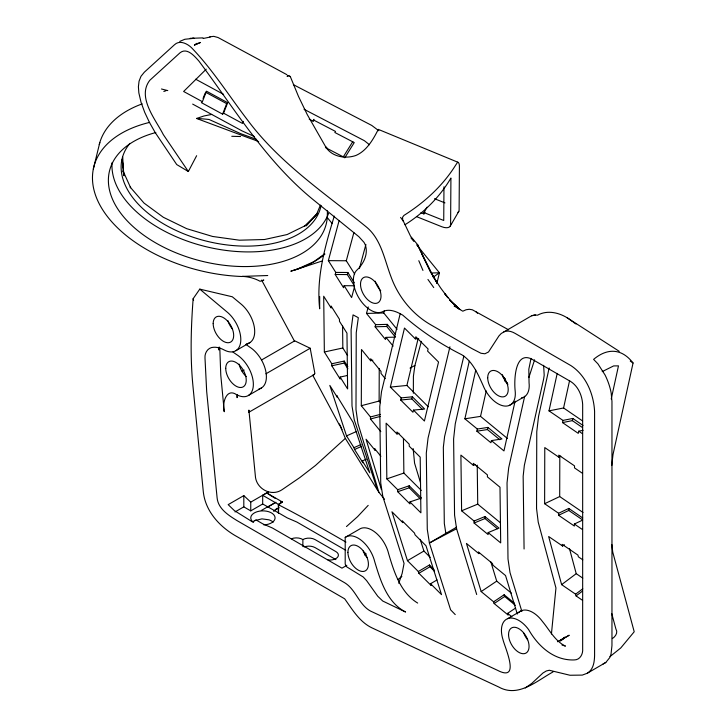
<?xml version="1.0" encoding="UTF-8"?>
<svg xmlns="http://www.w3.org/2000/svg" width="727" height="727" viewBox="0 0 727 727"><rect width="100%" height="100%" fill="white"/><g stroke="black" fill="none" stroke-linecap="round" stroke-linejoin="round"><path stroke-width="1.09" d="M319.68 296.498L319.662 308.793C316.163 276.951 325.133 246.244 334.275 216.083M582.5 520.168L574.357 524.031L574.357 526.048L558.59 515.279L558.6 513.262L544.623 503.72L544.777 447.578L558.745 457.119L560.781 456.156M558.745 457.119L558.754 455.102L574.521 465.871L574.512 467.888L582.436 473.304M583.009 512.48L559.699 496.559L559.808 456.138M582.681 519.95L568.768 510.454L568.768 508.427L558.6 513.262M380.812 431.674L370.461 418.979L370.47 416.962L361.301 405.711L361.492 349.505L370.67 360.756L372.851 360.183M370.67 360.756L370.67 358.738L381.021 371.424L381.021 373.451L385.283 378.685M380.53 402.767L379.121 401.05L379.24 368.444M413.163 448.595L414.572 463.181L420.497 482.655M413.354 393.234L413.409 376.286L414.908 365.454L421.378 341.363M420.915 212.729L423.941 213.938L423.95 212.566L427.085 207.168M443.97 186.784L443.734 220.49L423.95 212.566M218.954 347.806L218.9 350.014L219.2 346.988M332.239 223.625L327.259 217.537L327.441 210.894M246.471 343.826A24.573 14.186 60 0 0 254.505 328.422A24.573 14.186 60 0 0 241.718 304.613L232.304 296.78L199.78 289.128L193.146 298.706C190.965 327.55 190.138 356.603 192.882 385.446L203.306 491.779C205.396 511.635 220.236 527.384 237.075 536.68L344.68 598.812C352.377 609.571 359.511 621.885 371.906 627.837L498.777 687.024C518.315 698.002 536.753 680.817 553.038 671.93M611.752 465.544L613.015 454.511L633.063 362.991C621.694 348.224 607.254 347.86 593.596 359.383L597.93 363.854L605.082 375.041A44.729 25.827 60 0 1 611.18 393.016L611.961 401.349L611.961 645.585L611.025 654.146L609.789 657.562L605.8 662.461L587.28 673.247L582.272 675.101L569.959 675.247L549.303 670.258L546.341 670.966L542.96 672.993L531.855 683.335L525.239 687.978M551.429 633.98L555.955 587.979L538.234 522.195L536.553 508.527L536.762 431.783L538.525 416.48L549.149 367.962M237.529 394.525L237.084 397.651L237.002 395.506M531.028 358.411L528.811 369.271L529.056 382.775A24.573 14.186 60 0 1 521.523 397.905M583.018 425.431L572.821 418.461L562.971 420.406L548.994 410.864L557.2 373.414M548.994 410.864L563.579 407.974L569.614 380.439M583.118 430.311L578.737 431.175L578.256 433.356L562.498 422.587L562.971 420.406M562.498 422.587L572.34 420.642L572.821 418.461M611.234 398.959L618.477 365.872L613.652 365.917L602.21 371.606M469.269 361.174L455.256 423.868L453.603 438.99L454.566 515.116L456.583 528.729L476.685 594.513M477.339 429.048L476.867 431.193L490.925 442.743L491.407 440.598L501.975 438.963L487.908 427.412L477.339 429.048L464.88 418.807L475.749 370.161M507.464 438.499L480.538 416.38L486.218 390.953M499.84 439.744L487.435 429.557L487.908 427.412M515.089 401.168L503.965 450.922L491.407 440.598M524.676 396.26L508.691 467.761L507.037 482.892L508 559.008L510.018 572.622L521.877 611.443M400.223 313.51L381.502 391.671L379.748 406.711L380.721 482.882L382.847 496.596L404.058 563.425L402.14 573.412L398.769 583.299M401.204 397.896L400.695 400.023L412.954 412.236L413.463 410.11L424.632 409.019L412.382 396.806L401.204 397.896L390.344 387.073L404.485 328.059L415.344 338.891L418.688 338.564M415.344 338.891L415.853 336.765L428.103 348.978L427.594 351.105L438.535 362.019L424.404 421.024L413.463 410.11M428.285 406.775L406.893 385.455L418.152 338.473M436.882 283.403L439.426 272.779L416.671 244.872M422.587 409.619L411.873 398.932L412.382 396.806M463.853 356.121L444.606 436.464L443.343 447.305L444.315 523.476L445.851 533.364L429.403 543.005L450.613 609.835L455.238 614.588M324.569 253.905L313.791 261.738L296.916 269.254L290.954 271.098M449.94 346.788L428.058 438.081L426.304 453.121L427.276 529.292L429.403 543.005L456.583 528.729M93.32 169.073L99.817 142.501M354.049 285.766L344.135 285.693L343.58 287.765L335.211 274.479L335.774 272.407L328.35 260.639L339.118 220.59M354.64 274.024L346.297 260.766L353.876 232.576M354.494 285.956L347.324 274.57L347.879 272.498L335.774 272.407M354.531 286.72L351.614 297.57L344.135 285.693M359.483 268.29L365.899 244.436M395.588 334.529L387.309 324.369L375.668 324.687L366.49 313.437L368.235 306.939M395.543 337.119L386.019 337.383L385.455 339.482L375.105 326.786L375.668 324.687M397.069 329.322L383.738 312.973L384.319 310.802M395.025 336.628L386.746 326.478L387.309 324.369M534.599 359.829L528.847 377.567M314.709 373.66L314.109 374.605L248.707 412.354M203.051 98.463L205.096 93.22M202.397 101.68L206.495 91.202L227.678 102.698L223.58 113.176L222.598 114.148L201.415 102.652L202.397 101.68L183.622 91.484L206.241 69.165M222.598 114.148L226.688 103.67L227.678 102.698M243.318 121.373L242.509 123.445L223.58 113.176M320.416 205.114L316.49 214.547L306.04 225.87L317.535 213.256M535.517 315.055L531.628 315.754L501.23 333.502L498.958 335.892L488.499 351.986L484.918 353.776L480.956 353.267L472.232 348.751L430.675 324.751C412.254 314.1 398.187 296.725 390.999 276.751C384.383 259.512 381.184 238.729 365.863 226.551C324.914 193.255 279.795 163.211 247.862 120.437C229.15 96.118 212.729 69.656 191.365 47.546C186.993 43.484 179.587 39.803 174.471 44.765L144.31 72.218L140.983 76.317L139.057 81.188L138.403 86.749L138.848 92.874L141.047 102.325L144.691 112.303L149.48 122.472L155.242 132.614L176.734 164.575L188.338 171.508L196.635 155.705M309.211 119.155L313.083 121.173L314 119.301M423.941 213.938L424.986 212.139M450.277 226.061L458.792 211.384M313.083 121.173L313.746 120.109L335.52 131.442L334.865 132.505L354.24 142.592L344.762 157.823M352.777 141.629L343.298 156.868L325.442 147.572M288.083 75.917L287.22 76.171L288.083 75.917A9.833 1.917 -61.5 0 1 288.783 75.708L290.3 76.562L298.461 96.364L307.239 114.566L326.05 147.463C332.403 156.996 345.552 159.031 355.83 155.496C366.617 150.943 373.269 139.42 378.276 129.379L457.656 162.139L455.193 165.874C442.343 186.221 424.168 202.66 403.912 215.437L402.567 217.264L402.722 219.827L410.537 236.175L417.616 244.663L430.52 271.78L437.118 283.076L430.52 271.78L421.442 253.214L433.819 277.469L440.626 287.928L447.959 297.779L444.551 293.435L452.585 302.741L459.909 309.52L449.64 300.069L459.909 309.52M368.189 505.374L357.566 516.67L346.47 526.557M276.914 508.327L274.152 510.927M304.613 226.015L317.172 213.793M587.28 673.247C593.414 669.531 594.404 662.133 594.586 655.618L594.586 411.382C593.677 393.916 585.971 375.441 570.931 365.617L515.061 333.366C511.717 331.394 507.564 330.212 503.829 331.803M339.409 423.914L345.334 438.381L315.491 465.462L299.724 477.648L282.076 489.698C271.098 497.159 255.904 488.571 255.341 475.767L248.898 410.092A4.916 2.835 60 0 1 248.898 411.064M560.444 641.041L564.915 637.17L561.508 640.069M612.37 638.57C615.496 636.561 618.25 632.535 615.869 628.891L611.734 613.543M561.389 640.151L563.843 638.061L560.072 640.605L569.223 635.225L557.509 641.759M397.951 579.601L401.877 576.347M582.554 600.348L576.066 595.913L575.593 594.186L561.617 584.635L548.649 536.517L562.625 546.059L564.416 544.714M561.617 584.635L576.229 573.667L569.45 548.512M575.593 594.186L582.763 588.797M576.066 595.913L582.336 591.205M433.174 277.196L439.426 272.779L431.593 272.998M404.994 224.725C423.65 212.984 439.78 197.126 450.922 178.033L450.595 224.752A9.833 4.971 30.1 0 1 441.698 226.706L416.68 216.682M515.561 608.072L507.682 613.361L508.218 615.097L494.151 603.546L493.624 601.811L481.165 591.578L496.714 581.127L490.834 561.871M493.624 601.811L504.129 594.759L514.053 602.91M494.151 603.546L504.656 596.494L504.129 594.759M194.5 44.992L200.47 42.457L194.4 45.047L197.09 43.275M610.035 656.572L620.767 647.957L634.208 631.763L612.752 552.138L611.807 544.468M364.563 554.937L366.299 553.883M345.743 550.266L296.798 522.013L287.247 517.897L278.559 512.88L278.559 504.802L282.376 501.984L267.754 493.542L271.653 496.196M273.516 511.117L279.168 507.719M278.559 512.88L262.683 503.993L262.683 495.296L268.336 491.988L250.751 502.139L250.751 510.872L243.809 506.864L235.012 511.944M437.045 579.928L430.575 583.726L441.525 594.641L426.004 545.75L415.053 534.836L414.499 533.073L402.249 520.859L402.803 522.622L391.944 511.79L407.465 560.681L423.905 551.039L430.248 557.355M407.465 560.681L418.325 571.513L429.421 564.997L434.019 569.577M418.325 571.513L418.879 573.267L429.984 566.76L434.573 571.34M236.048 350.587L249.952 342.562M242.164 371.188L244.108 370.07M261.629 359.947L294.735 340.836L310.193 348.251L314.637 372.133A5.016 2.435 53.1 0 1 314.718 373.669M265.928 373.805L310.193 348.251M248.461 395.443L261.493 387.918M250.751 502.139L243.809 495.605L228.169 504.638L234.367 510.59L252.496 521.913L255.968 519.905L262.92 523.913L272.471 528.029L341.972 568.16L346.834 565.352M250.751 510.872L262.683 503.993M261.257 510.518L267.618 506.846M275.897 502.257L267.618 507.037L275.66 502.466M262.683 495.296L278.323 504.329L282.376 501.984M509.345 405.412L523.24 397.378M345.198 537.407A24.573 14.186 60 0 1 361.773 540.697A24.573 14.186 60 0 1 374.714 561.671C380.348 580.237 386.946 602.456 405.575 612.007L382.729 601.029L377.74 596.231L366.626 580.655L363.191 576.974L346.879 566.969A24.573 14.186 60 0 1 345.198 564.107L345.198 537.407L359.102 529.383A24.573 14.186 60 0 1 375.668 532.673A24.573 14.186 60 0 1 388.618 553.638C393.989 571.849 400.45 592.632 417.68 603.074M199.78 289.128L227.824 312.637A24.573 14.186 60 0 1 240.701 341.681A24.573 14.186 60 0 1 224.052 349.923A32.488 18.757 60 0 0 213.829 347.252C208.14 347.197 204.505 352.713 204.996 358.038L206.686 391.508L217.109 497.841C218.118 508.827 228.614 515.361 237.075 520.632L344.798 582.827C355.948 589.679 358.965 604.846 370.579 611.098L497.441 670.285C521.277 682.744 504.656 646.948 503.02 639.76A24.573 14.186 60 0 1 507.591 618.686L521.486 610.662M445.851 533.364L456.565 527.22M603.019 664.033L605.8 662.461M410.055 368.107L414.908 365.454M305.431 225.588L287.165 234.539L264.528 239.519L239.374 240.192L212.566 236.457L186.685 228.669L163.33 217.282L144.046 203.097L130.151 187.075L130.66 187.793L123.145 171.163L124.072 175.807L122.254 159.531L123.017 167.928M544.623 503.72L559.699 496.559M558.59 515.279L568.768 510.454M314.109 374.605L313.073 374.805M366.335 459.173L362.319 460.954L369.789 472.823L353.077 422.342L336.637 395.37L337.237 397.187L329.822 385.41L346.534 435.891L356.448 431.502M346.534 435.891L353.949 447.668L360.974 444.56M353.949 447.668L354.549 449.486L361.573 446.378M179.751 41.412L184.849 39.267L194.136 38.295L190.22 38.295M254.423 520.732L261.92 518.869L268.917 519.805A12.159 7.025 0 0 1 273.161 522.14M474.068 521.032L484.954 516.543L499.013 528.093L488.135 532.582L488.153 534.581L474.095 523.031L474.068 521.032L461.609 510.79L460.9 455.102L473.368 465.344L475.349 464.526M461.609 510.79L477.73 504.138L500.312 522.695M474.095 523.031L484.973 518.542L497.386 528.738M163.82 91.466L165.92 90.766M397.696 489.716L409.201 485.79L421.451 498.004L409.955 501.93L409.973 503.929L397.724 491.716L397.696 489.716L386.837 478.884L386.128 423.159L396.987 433.992L399.078 433.274M386.837 478.884L403.876 473.068L421.306 490.443M397.724 491.716L409.228 487.79L420.715 499.24M258.658 141.592A111.558 65.775 13.7 0 0 249.17 138.094L196.563 118.465L203.96 115.984L211.693 114.43M291.027 271.18L322.206 260.984M531.628 315.754L534.418 314.982L537.589 315.173C548.912 308.948 563.007 313.61 572.285 321.488M361.301 405.711L379.121 401.05M370.47 416.962L380.321 414.381M370.461 418.979L380.312 416.407M263.092 280.231L263.828 280.068L260.093 281.285A24.573 14.485 13.7 0 0 242.273 276.405L267.736 275.524M347.415 375.477L340.136 377.059L347.615 388.927L346.961 333.175L339.482 321.307L339.464 319.298L331.094 306.022L331.121 308.021L323.697 296.243L324.351 351.995L342.835 347.988L347.606 355.558M324.351 351.995L331.776 363.773L344.244 361.065L347.833 366.753M331.776 363.773L331.794 365.781L344.271 363.073L347.86 368.762M203.169 38.495L210.276 37.032M209.749 36.823L213.756 36.35L218.036 37.513L286.901 74.69M464.88 418.807L480.538 416.38M476.867 431.193L487.435 429.557M390.344 387.073L406.893 385.455M400.695 400.023L411.873 398.932M192.21 38.286L203.024 37.868M366.49 313.437L383.738 312.973M375.105 326.786L386.746 326.478M328.35 260.639L346.297 260.766M335.211 274.479L347.324 274.57M231.777 136.303L240.546 136.531M161.467 88.994L167.783 90.593M561.989 644.994L565.452 646.121C555.046 641.114 549.585 630.036 542.496 621.54A24.573 14.186 60 0 0 518.451 612.761M256.695 139.439L240.855 133.723L209.103 119.492A127.779 75.335 13.7 0 0 196.563 118.465M456.511 306.34L454.121 306.003L462.799 311.201L466.098 309.747L469.251 309.284L472.305 309.766L508.636 329.84M289.273 76.144L290.3 76.562M434.51 198.716L444.951 202.897M254.223 136.494L241.973 130.86L192.664 104.097M293.39 84.659L371.779 125.453L378.822 130.751M304.059 109.304L364.363 140.684L369.48 144.737M195.681 79.216L223.625 94.383M205.505 92.175L226.688 103.67M278.559 504.802C301.396 516.488 323.697 529.256 345.961 542.106M335.892 559.617L315.045 547.585A8.597 4.962 0 0 0 304.186 546.968M280.677 501.53L282.376 502.511M363.391 552.202L365.336 553.32M272.561 496.75L275.297 498.413M567.196 317.799L619.25 351.323M573.158 322.079L575.966 323.997M630.254 361.074L633.063 362.991M563.579 407.974L582.236 420.715M572.34 420.642L582.545 427.603M578.737 431.175L582.263 433.583M568.768 508.427L582.681 517.933M574.357 524.031L582.282 529.438M582.79 559.835L578.392 556.827L577.929 555.092L562.162 544.332L562.625 546.059M576.229 573.667L582.754 578.119M232.967 352.068L236.52 354.531A24.573 14.186 60 0 1 253.359 384.31A24.573 14.186 60 0 1 236.52 394.643C225.915 387.382 221.917 404.23 224.27 411.709L220.781 375.214L219.799 347.86M245.871 344.371L249.552 347.006A24.573 14.186 60 0 1 265.673 370.661A24.573 14.186 60 0 1 258.948 388.954M502.748 376.713L505.229 378.749L504.747 380.893L507.264 382.956M488.135 532.582L500.694 542.905L499.994 487.217L487.426 476.894L487.399 474.885L473.341 463.335L473.368 465.344M496.714 581.127L511.481 593.259M504.656 596.494L515.407 605.327M507.682 613.361L511.872 616.805M476.049 311.883L477.557 313.264M409.955 501.93L420.897 512.844L420.188 457.119L409.237 446.205L409.21 444.197L396.96 431.983L396.987 433.992M418.879 573.267L431.129 585.48L430.575 583.726M410.982 237.902L413.827 241.391M386.019 337.383L393.134 346.107M380.893 456.283L374.678 448.668L375.232 450.476L366.054 439.226L381.384 489.58M345.334 438.381L378.912 492.343L384.528 499.24M427.939 279.459L433.755 287.574M400.595 217.409L403.549 221.562M188.338 171.508L163.293 134.586C155.732 119.591 136.685 97.236 149.798 80.306L179.96 52.853C186.966 47.046 194.618 56.261 198.898 61.068C234.857 109.341 266.645 162.13 314.091 200.407L358.865 236.693L363.973 242.309A9.605 5.543 60 0 1 365.599 245.808M347.879 272.498L354.458 282.939M331.794 365.781L340.163 379.067L340.136 377.059M354.549 449.486L362.918 462.772L362.319 460.954M294.571 341.317L261.638 280.086M313.037 375.786L339.773 425.731M417.616 244.663L420.96 252.242M340.245 425.631L342.017 429.712M418.807 260.702L422.95 270.435M377.122 488.862L354.276 419.861L352.004 405.93L351.105 329.722L353.049 314.882L358.329 317.69L356.248 332.721L355.985 409.546L357.966 423.514L378.912 492.343M429.421 564.997L429.984 566.76M420.197 539.343L423.905 551.039M517.306 614.061L505.547 575.557L492.979 565.233L492.452 563.507L478.393 551.957L478.92 553.683L466.452 543.442L481.165 591.578M193.146 298.706L193.582 300.424M365.599 245.808C368.126 254.395 363.582 263.528 357.539 269.508A24.573 14.186 60 0 0 358.802 297.806A24.573 14.186 60 0 0 382.711 311.629C389.436 308.312 396.942 311.738 402.831 315.2C420.706 330.958 440.471 344.035 461.827 354.776C472.704 361.637 477.975 374.16 483.064 385.41A24.573 14.186 60 0 0 503.766 405.939A24.573 14.186 60 0 0 515.161 390.799C513.962 380.23 514.816 348.751 533.382 359.992L570.931 381.675C578.401 386.591 582.173 395.806 582.663 404.494L582.663 648.729C583.154 654 580.082 660.043 574.112 659.943C553.783 660.643 538.08 646.176 528.593 629.564A24.573 14.186 60 0 0 507.591 618.686M123.208 170.018L123.399 172.117L122.736 157.032M543.623 365.308L544.196 375.187L543.651 378.958L524.349 465.335L523.158 476.24L524.076 549.003M484.954 516.543L484.973 518.542M477.23 465.162L477.73 504.138M409.201 485.79L409.228 487.79M403.44 438.517L403.876 473.068M344.244 361.065L344.271 363.073M342.571 325.687L342.835 347.988M291.336 538.834A8.597 4.962 0 0 1 302.868 539.57L302.868 546.595M278.323 504.329L278.323 513.017M243.809 495.605L243.809 506.864M324.914 254.114A127.779 75.335 13.7 0 1 295.553 269.799M242.245 276.514A127.779 75.335 13.7 0 1 101.671 208.167A127.779 75.335 13.7 0 1 149.626 122.39M327.259 217.537A111.558 65.775 13.7 0 1 164.702 247.716A111.558 65.775 13.7 0 1 155.851 132.532M246.362 376.659A14.495 8.37 60 0 1 239.119 364.1M302.868 539.57A8.597 4.962 0 0 1 315.045 539.57L335.892 551.602A8.597 4.962 0 0 1 337.373 557.473A8.597 4.962 0 0 1 328.05 559.972M253.578 522.395A12.159 7.025 0 0 1 257.222 511.69A12.159 7.025 0 0 1 274.606 515.952A12.159 7.025 0 0 1 263.81 524.903M232.204 328.777A14.495 8.37 60 0 1 227.851 320.543M527.584 639.76A14.495 8.37 60 0 1 523.831 633.253M507.937 384.329A14.495 8.37 60 0 1 502.384 374.714M380.739 290.809A14.495 8.37 60 0 1 375.187 281.195M366.944 557.509A14.495 8.37 60 0 1 363.191 551.011M457.656 162.139A24.627 5.898 -68.2 0 1 459.409 166.701L459.11 210.085A9.833 4.971 30.1 0 1 457.901 212.357M328.577 213.365A111.558 65.775 13.7 0 1 207.595 247.08A111.558 65.775 13.7 0 1 112.076 162.694M99.254 144.564A127.779 75.335 13.7 0 1 142.21 103.879M325.86 146.845A127.779 75.335 13.7 0 1 327.35 148.399M321.098 205.496A102.225 60.268 13.7 0 1 194.772 237.802A102.225 60.268 13.7 0 1 129.897 143.392M360.51 284.248A14.495 8.37 60 0 0 375.886 303.377A14.495 8.37 60 0 0 375.886 282.867A14.495 8.37 60 0 0 360.51 284.248M487.708 377.758A14.495 8.37 60 0 0 503.084 396.887A14.495 8.37 60 0 0 503.084 376.386A14.495 8.37 60 0 0 487.708 377.758M213.175 323.588A14.495 8.37 60 0 0 228.551 342.717A14.495 8.37 60 0 0 228.551 322.215A14.495 8.37 60 0 0 213.175 323.588M508.555 634.571A14.495 8.37 60 0 0 523.931 653.7A14.495 8.37 60 0 0 523.931 633.199A14.495 8.37 60 0 0 508.555 634.571M347.915 552.329A14.495 8.37 60 0 0 363.291 571.458A14.495 8.37 60 0 0 363.291 550.957A14.495 8.37 60 0 0 347.915 552.329M225.733 368.362A14.495 8.37 60 0 0 241.11 387.491A14.495 8.37 60 0 0 241.11 366.99A14.495 8.37 60 0 0 225.733 368.362"/></g></svg>
